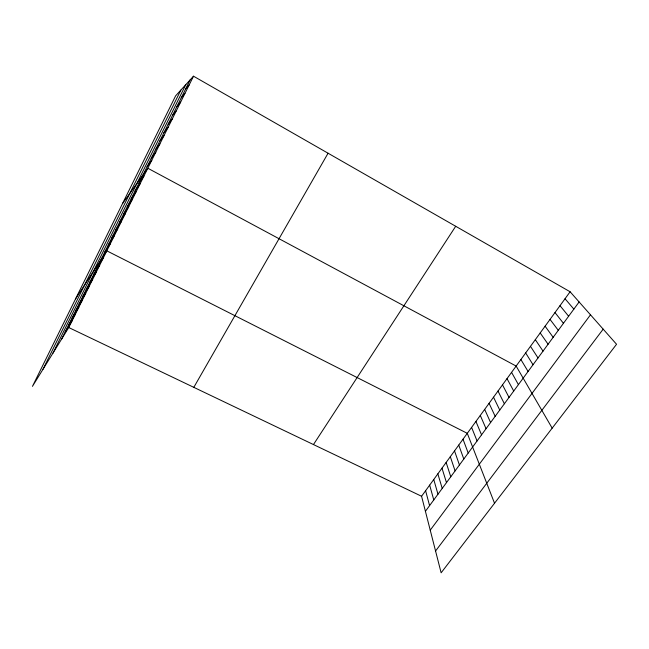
<?xml version="1.0" encoding="UTF-8"?>
<svg xmlns="http://www.w3.org/2000/svg" width="649" height="649" viewBox="0 0 649 649"><rect width="100%" height="100%" fill="white"/><g stroke="black" fill="none" stroke-linecap="round" stroke-linejoin="round"><path stroke-width="0.97" d="M42.907 369.411L180.852 90.097M52.829 353.34L185.752 84.719M61.712 338.94L190.092 79.941M68.745 327.534L193.507 76.193L570.106 291.766L616.55 344.27L441.133 572.807L421.574 496.266L68.745 327.534L32.45 386.358L175.619 95.841L193.507 76.193M193.808 387.348L328.07 153.221M65.143 332.02L72.096 320.793M68.599 325.044L75.471 314.002M72.08 318.026L78.862 307.172M75.576 310.96L82.277 300.292M79.105 303.854L85.709 293.364M82.658 296.69L89.173 286.396M86.228 289.478L92.653 279.378M89.83 282.218L96.157 272.32M93.456 274.9L99.686 265.206M97.107 267.542L103.24 258.051M75.519 298.962L106.817 250.839L467.288 433.321L494.53 503.235M313.459 444.565L455.695 226.282M104.481 252.656L110.419 243.586M108.205 245.144L114.046 236.285M111.961 237.566L117.696 228.927M115.741 229.949L121.371 221.52M119.546 222.266L125.07 214.065M123.383 214.535L128.794 206.56M127.245 206.747L132.55 199M131.13 198.902L136.331 191.39M135.049 191.001L140.135 183.724M138.991 183.042L143.964 176.009M122.515 203.608L147.818 168.237L516.142 366.068L552.169 428.145M147.088 166.704L151.825 160.173M421.574 496.266L570.106 291.766M151.241 158.324L155.857 152.053M425.419 511.307L579.119 301.955M155.427 149.878L159.914 143.867M430.238 530.16L590.493 314.814M435.56 551.017L603.181 329.157M159.646 141.368L164.01 135.625M163.897 132.794L168.132 127.326M168.18 124.154L172.277 118.962M172.496 115.449L176.463 110.533M176.844 106.671L180.673 102.047M181.225 97.829L184.924 93.488M185.646 88.921L189.2 84.873M565.036 298.751L573.862 309.127M560.006 305.679L568.629 316.241M555 312.567L563.446 323.307M550.036 319.405L558.286 330.325M545.095 326.204L553.167 337.302M540.195 332.953L548.089 344.23M535.32 339.662L543.035 351.109M530.476 346.331L538.021 357.94M525.666 352.951L533.032 364.73M520.887 359.53L528.083 371.471M511.566 372.372L518.421 384.63M507.015 378.635L513.716 391.047M502.488 384.865L509.035 397.423M497.994 391.055L504.378 403.759M493.532 397.204L499.754 410.054M489.086 403.313L495.163 416.309M484.673 409.389L490.595 422.531M480.292 415.425L486.06 428.705M475.928 421.428L481.558 434.846M471.596 427.399L477.072 440.947M463.013 439.219L468.197 453.034M458.754 445.076L463.8 459.03M454.527 450.901L459.435 464.976M450.317 456.693L455.087 470.89M446.139 462.445L450.771 476.772M441.985 468.164L446.48 482.621M437.856 473.851L442.22 488.421M433.751 479.506L437.978 494.197M429.67 485.127L433.767 499.933M425.606 490.709L429.581 505.636"/></g></svg>
